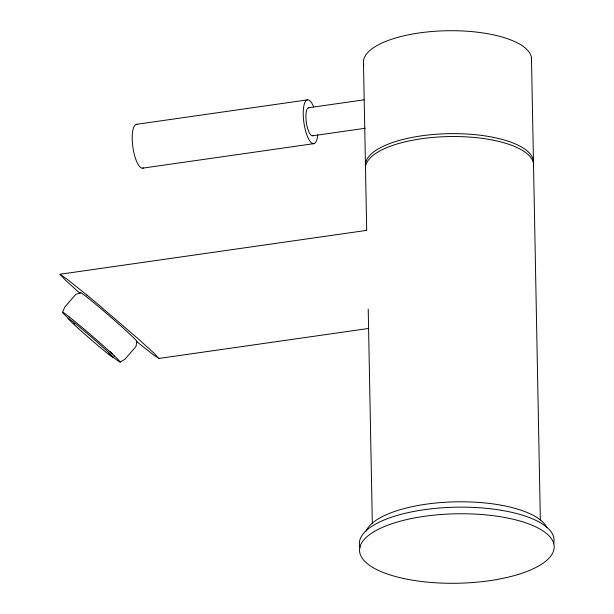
<?xml version="1.0" encoding="UTF-8"?>
<svg xmlns="http://www.w3.org/2000/svg" width="614" height="614" viewBox="0 0 614 614"><rect width="100%" height="100%" fill="white"/><g stroke="black" fill="none" stroke-linecap="round" stroke-linejoin="round"><path stroke-width="0.92" d="M136.868 341.43L135.986 346.511L124.987 359.228L120.175 362.083M62.613 312.273L64.746 307.1L75.737 294.39L80.641 292.786M366.589 230.388L59.98 274.258L65.161 279.892L79.544 292.962M137.191 341.99L153.945 355.26L158.896 358.384L153.638 352.835L139.255 339.765L99.399 305.48M136.4 124.343L307.43 99.875M308.581 107.757L364.041 99.821M312.664 135.778L365.307 128.249M142.786 168.136L313.815 143.661M158.811 358.469L368.385 328.49M59.98 274.258L68.047 279.907L87.188 295.319M531.471 57.954L533.451 160.891M533.505 163.785L540.343 519.943M363.496 63.511L365.476 166.448A84.087 30.002 -1.1 0 1 449.747 133.66A84.087 30.002 -1.1 0 1 533.42 163.831M366.704 230.611L365.53 169.341A84.087 30.002 -1.1 0 1 449.801 136.554A84.087 30.002 -1.1 0 1 533.474 166.724M368.216 309.118L372.33 523.581M69.205 317.062A30.094 1.09 40.9 0 1 69.612 317.269M109.868 351.469A30.094 1.09 40.9 0 1 112.216 353.741M114.25 355.897A30.094 1.09 40.9 0 1 114.503 356.25M68.515 318.536A38.06 1.374 40.9 0 1 72.437 319.449A38.06 1.374 40.9 0 1 111.786 353.495A38.06 1.374 40.9 0 1 113.014 357.041M110.351 354.907A38.06 1.374 40.9 0 1 108.893 353.718M74.586 324.146A38.06 1.374 40.9 0 1 73.457 323.118M80.68 292.993A37.178 1.343 40.9 0 1 109.714 316.164A37.178 1.343 40.9 0 1 136.638 341.407M87.019 295.15A97.127 3.53 40.9 0 1 99.261 305.342M317.799 134.773A22.127 6.762 81.9 0 1 308.389 138.534A22.127 6.762 81.9 0 1 303.73 106.567A22.127 6.762 81.9 0 1 313.754 106.989M143.423 167.914A22.127 6.762 81.9 0 1 132.923 147.383A22.127 6.762 81.9 0 1 137.068 124.335M313.455 135.372A14.16 4.329 81.9 0 1 306.463 123.191A14.16 4.329 81.9 0 1 309.011 107.749M363.787 64.977A84.087 30.002 -1.1 0 1 445.71 30.769A84.087 30.002 -1.1 0 1 531.448 60.901M366.105 531.079A91.524 32.649 -1.1 0 1 455.772 501.83A91.524 32.649 -1.1 0 1 546.798 527.48M360.065 547.665A97.365 34.737 -1.1 0 1 455.857 507.187A97.365 34.737 -1.1 0 1 553.575 543.804M78.684 328.751A30.094 1.09 40.9 0 0 113.498 357.624A30.094 1.09 40.9 0 0 80.035 327.431A30.094 1.09 40.9 0 0 78.684 328.751M403.82 578.541A97.365 34.737 -1.1 0 0 554.066 548.716A97.365 34.737 -1.1 0 0 412.669 518.308A97.365 34.737 -1.1 0 0 403.82 578.541"/></g></svg>
